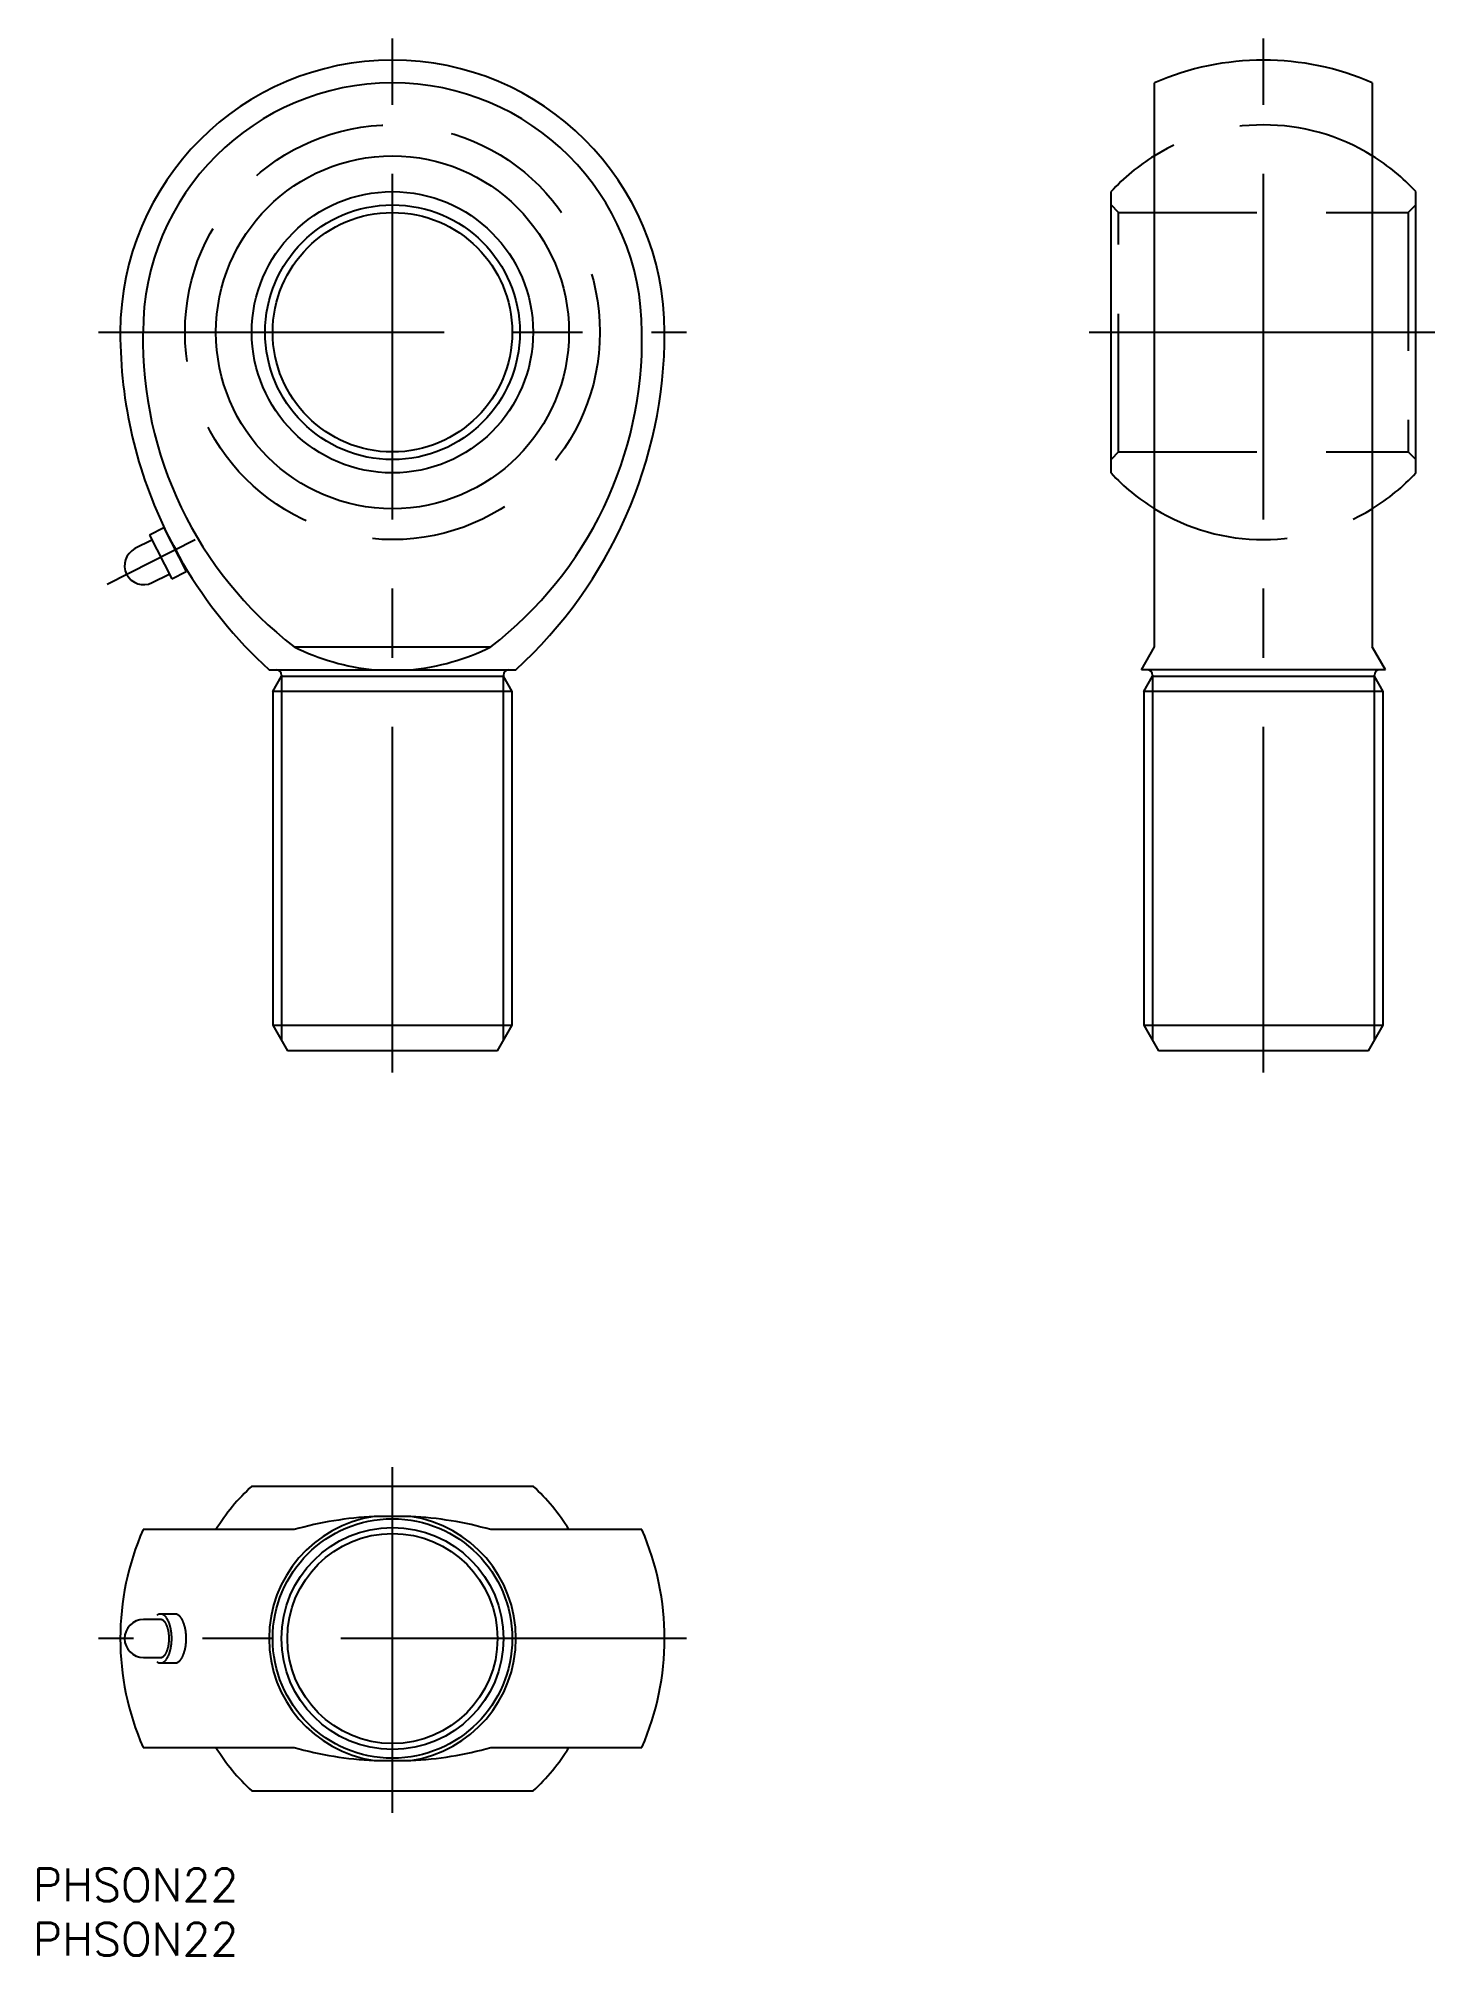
# Model space of a CAD drawing. Extents: x -33 to 96, y -29 to 147.
import ezdxf

# ---------------------------------------------------------------- set-up
doc = ezdxf.new("R2010")
doc.units = 0
doc.linetypes.add('CENTER', pattern=[50.8, 31.75, -6.35, 6.35, -6.35])
doc.linetypes.add('DASHED', pattern=[19.05, 12.7, -6.35])
doc.layers.get('0').update_dxf_attribs({"linetype": 'CONTINUOUS'})
doc.layers.add('CENTER', color=1, linetype='CENTER')
doc.styles.get("Standard").update_dxf_attribs({"font": 'txt.shx', "height": 3, "bigfont": 'bigfont.shx'})

msp = doc.modelspace()

# ---------------------------------------------------------------- linework, layer by layer
at = {"color": 7, "linetype": 'CONTINUOUS'}
for p, q in [((70, 91.1), (70, 142.91)), ((90, 142.91), (90, 91.1)), ((66, 107.08), (66, 132.92)), ((94, 107.08), (94, 132.92)), ((-22.1, 100.91), (-23.66, 100.12)), ((-20.99, 102.04), (-22.32, 101.36)), ((-22.32, 101.36), (-20.28, 97.35)), ((-20.99, 102.04), (-18.94, 98.03)), ((-20.64, 101.37), (-20.65, 101.37)), ((-19.28, 98.7), (-19.22, 98.73)), ((-22.07, 97), (-20.51, 97.79)), ((-20.28, 97.35), (-18.94, 98.03)), ((-9.03, 91.1), (9.03, 91.1)), ((68.79, 89), (70, 91.1)), ((91.21, 89), (90, 91.1)), ((-11.34, 89), (11.34, 89)), ((-11, 87), (-10.19, 88.41)), ((-10.19, 88.5), (-10.19, 88.41)), ((-10.19, 88.41), (10.19, 88.41)), ((10.19, 88.5), (10.19, 88.41)), ((11, 87), (10.19, 88.41)), ((91.21, 89), (68.79, 89)), ((69, 87), (69.81, 88.41)), ((69.81, 88.5), (69.81, 88.41)), ((69.81, 88.41), (90.19, 88.41)), ((90.19, 88.41), (90.19, 88.5)), ((91, 87), (90.19, 88.41)), ((-11, 87), (-11, 56.34)), ((11, 87), (-11, 87)), ((11, 56.34), (11, 87)), ((69, 87), (69, 56.34)), ((91, 87), (69, 87)), ((91, 56.34), (91, 87)), ((-11, 56.34), (11, 56.34)), ((-11, 56.34), (-9.65, 54)), ((9.65, 54), (11, 56.34)), ((69, 56.34), (91, 56.34)), ((69, 56.34), (70.35, 54)), ((89.65, 54), (91, 56.34)), ((9.65, 54), (-9.65, 54)), ((89.65, 54), (70.35, 54)), ((-12.92, 14), (12.92, 14)), ((1.68, 11.21), (-1.68, 11.21)), ((-9.03, 10), (-22.91, 10)), ((22.91, 10), (9.03, 10)), ((-19.96, 2.25), (-21.3, 2.25)), ((-21.3, 1.75), (-22.86, 1.75)), ((-22.86, -1.75), (-21.3, -1.75)), ((-21.3, -2.25), (-19.96, -2.25)), ((-22.91, -10), (-9.03, -10)), ((9.03, -10), (22.91, -10)), ((-1.68, -11.21), (1.68, -11.21)), ((-12.92, -14), (12.92, -14))]:
    msp.add_line(p, q, dxfattribs=at)
at = {"color": 3, "linetype": 'DASHED'}
for p, q in [((66.7, 131), (66, 131.7)), ((66.7, 131), (93.3, 131)), ((66.7, 109), (66.7, 131)), ((93.3, 131), (94, 131.7)), ((93.3, 131), (93.3, 109)), ((66.7, 109), (66, 108.3)), ((66.7, 109), (93.3, 109)), ((93.3, 109), (94, 108.3))]:
    msp.add_line(p, q, dxfattribs=at)
at = {"color": 3, "linetype": 'CONTINUOUS'}
for p, q in [((-10.19, 88.41), (-10.19, 54.93)), ((10.19, 54.93), (10.19, 88.41)), ((69.81, 88.41), (69.81, 54.93)), ((90.19, 54.93), (90.19, 88.41))]:
    msp.add_line(p, q, dxfattribs=at)
at = {"color": 7, "linetype": 'CONTINUOUS'}
for points in [[(-21.65, -2.11, 0), (-21.62, -2.13, 0), (-21.59, -2.16, 0), (-21.57, -2.17, 0), (-21.54, -2.19, 0), (-21.51, -2.2, 0), (-21.48, -2.22, 0), (-21.45, -2.23, 0), (-21.41, -2.24, 0), (-21.38, -2.24, 0), (-21.35, -2.25, 0), (-21.32, -2.25, 0), (-21.29, -2.25, 0), (-21.26, -2.25, 0), (-21.23, -2.24, 0), (-21.2, -2.24, 0), (-21.17, -2.23, 0), (-21.14, -2.22, 0), (-21.11, -2.21, 0), (-21.08, -2.2, 0), (-21.05, -2.18, 0), (-21.02, -2.16, 0), (-20.99, -2.14, 0), (-20.96, -2.12, 0), (-20.93, -2.1, 0), (-20.9, -2.07, 0), (-20.88, -2.05, 0), (-20.85, -2.02, 0), (-20.82, -1.99, 0), (-20.79, -1.95, 0), (-20.77, -1.92, 0), (-20.74, -1.88, 0), (-20.72, -1.84, 0), (-20.69, -1.81, 0), (-20.67, -1.76, 0), (-20.64, -1.72, 0), (-20.62, -1.68, 0), (-20.6, -1.63, 0), (-20.58, -1.58, 0), (-20.55, -1.54, 0), (-20.53, -1.49, 0), (-20.51, -1.43, 0), (-20.49, -1.38, 0), (-20.48, -1.33, 0), (-20.46, -1.27, 0), (-20.44, -1.22, 0), (-20.43, -1.16, 0), (-20.41, -1.1, 0), (-20.4, -1.04, 0), (-20.38, -0.98, 0), (-20.37, -0.92, 0), (-20.36, -0.86, 0), (-20.35, -0.79, 0), (-20.34, -0.73, 0), (-20.33, -0.67, 0), (-20.32, -0.6, 0), (-20.31, -0.54, 0), (-20.3, -0.47, 0), (-20.3, -0.4, 0), (-20.29, -0.34, 0), (-20.29, -0.27, 0), (-20.28, -0.2, 0), (-20.28, -0.14, 0), (-20.28, -0.07, 0), (-20.28, 0, 0), (-20.28, 0.07, 0), (-20.28, 0.14, 0), (-20.28, 0.2, 0), (-20.29, 0.27, 0), (-20.29, 0.34, 0), (-20.3, 0.4, 0), (-20.3, 0.47, 0), (-20.31, 0.54, 0), (-20.32, 0.6, 0), (-20.33, 0.67, 0), (-20.34, 0.73, 0), (-20.35, 0.79, 0), (-20.36, 0.86, 0), (-20.37, 0.92, 0), (-20.38, 0.98, 0), (-20.4, 1.04, 0), (-20.41, 1.1, 0), (-20.43, 1.16, 0), (-20.44, 1.22, 0), (-20.46, 1.27, 0), (-20.48, 1.33, 0), (-20.49, 1.38, 0), (-20.51, 1.43, 0), (-20.53, 1.49, 0), (-20.55, 1.54, 0), (-20.58, 1.58, 0), (-20.6, 1.63, 0), (-20.62, 1.68, 0), (-20.64, 1.72, 0), (-20.67, 1.76, 0), (-20.69, 1.81, 0), (-20.72, 1.84, 0), (-20.74, 1.88, 0), (-20.77, 1.92, 0), (-20.79, 1.95, 0), (-20.82, 1.99, 0), (-20.85, 2.02, 0), (-20.88, 2.05, 0), (-20.9, 2.07, 0), (-20.93, 2.1, 0), (-20.96, 2.12, 0), (-20.99, 2.14, 0), (-21.02, 2.16, 0), (-21.05, 2.18, 0), (-21.08, 2.2, 0), (-21.11, 2.21, 0), (-21.14, 2.22, 0), (-21.17, 2.23, 0), (-21.2, 2.24, 0), (-21.23, 2.24, 0), (-21.26, 2.25, 0), (-21.29, 2.25, 0), (-21.32, 2.25, 0), (-21.35, 2.25, 0), (-21.38, 2.24, 0), (-21.41, 2.24, 0), (-21.45, 2.23, 0), (-21.48, 2.22, 0), (-21.51, 2.2, 0), (-21.54, 2.19, 0), (-21.57, 2.17, 0), (-21.59, 2.16, 0), (-21.62, 2.13, 0), (-21.65, 2.11, 0)], [(-19.96, -2.25, 0), (-19.94, -2.25, 0), (-19.91, -2.25, 0), (-19.89, -2.24, 0), (-19.86, -2.24, 0), (-19.84, -2.23, 0), (-19.81, -2.23, 0), (-19.79, -2.22, 0), (-19.77, -2.21, 0), (-19.74, -2.2, 0), (-19.72, -2.18, 0), (-19.69, -2.17, 0), (-19.67, -2.15, 0), (-19.64, -2.14, 0), (-19.62, -2.12, 0), (-19.6, -2.1, 0), (-19.57, -2.08, 0), (-19.55, -2.06, 0), (-19.53, -2.03, 0), (-19.51, -2.01, 0), (-19.48, -1.98, 0), (-19.46, -1.96, 0), (-19.44, -1.93, 0), (-19.42, -1.9, 0), (-19.4, -1.87, 0), (-19.38, -1.84, 0), (-19.36, -1.81, 0), (-19.34, -1.77, 0), (-19.32, -1.74, 0), (-19.3, -1.7, 0), (-19.28, -1.67, 0), (-19.26, -1.63, 0), (-19.24, -1.59, 0), (-19.23, -1.55, 0), (-19.21, -1.51, 0), (-19.19, -1.47, 0), (-19.18, -1.43, 0), (-19.16, -1.38, 0), (-19.14, -1.34, 0), (-19.13, -1.3, 0), (-19.12, -1.25, 0), (-19.1, -1.2, 0), (-19.09, -1.16, 0), (-19.08, -1.11, 0), (-19.06, -1.06, 0), (-19.05, -1.01, 0), (-19.04, -0.96, 0), (-19.03, -0.91, 0), (-19.02, -0.86, 0), (-19.01, -0.81, 0), (-19, -0.76, 0), (-18.99, -0.71, 0), (-18.99, -0.65, 0), (-18.98, -0.6, 0), (-18.97, -0.55, 0), (-18.97, -0.49, 0), (-18.96, -0.44, 0), (-18.96, -0.38, 0), (-18.95, -0.33, 0), (-18.95, -0.28, 0), (-18.95, -0.22, 0), (-18.95, -0.17, 0), (-18.94, -0.11, 0), (-18.94, -0.06, 0), (-18.94, 0, 0), (-18.94, 0.06, 0), (-18.94, 0.11, 0), (-18.95, 0.17, 0), (-18.95, 0.22, 0), (-18.95, 0.28, 0), (-18.95, 0.33, 0), (-18.96, 0.38, 0), (-18.96, 0.44, 0), (-18.97, 0.49, 0), (-18.97, 0.55, 0), (-18.98, 0.6, 0), (-18.99, 0.65, 0), (-18.99, 0.71, 0), (-19, 0.76, 0), (-19.01, 0.81, 0), (-19.02, 0.86, 0), (-19.03, 0.91, 0), (-19.04, 0.96, 0), (-19.05, 1.01, 0), (-19.06, 1.06, 0), (-19.08, 1.11, 0), (-19.09, 1.16, 0), (-19.1, 1.2, 0), (-19.12, 1.25, 0), (-19.13, 1.3, 0), (-19.14, 1.34, 0), (-19.16, 1.38, 0), (-19.18, 1.43, 0), (-19.19, 1.47, 0), (-19.21, 1.51, 0), (-19.23, 1.55, 0), (-19.24, 1.59, 0), (-19.26, 1.63, 0), (-19.28, 1.67, 0), (-19.3, 1.7, 0), (-19.32, 1.74, 0), (-19.34, 1.77, 0), (-19.36, 1.81, 0), (-19.38, 1.84, 0), (-19.4, 1.87, 0), (-19.42, 1.9, 0), (-19.44, 1.93, 0), (-19.46, 1.96, 0), (-19.48, 1.98, 0), (-19.51, 2.01, 0), (-19.53, 2.03, 0), (-19.55, 2.06, 0), (-19.57, 2.08, 0), (-19.6, 2.1, 0), (-19.62, 2.12, 0), (-19.64, 2.14, 0), (-19.67, 2.15, 0), (-19.69, 2.17, 0), (-19.72, 2.18, 0), (-19.74, 2.2, 0), (-19.77, 2.21, 0), (-19.79, 2.22, 0), (-19.81, 2.23, 0), (-19.84, 2.23, 0), (-19.86, 2.24, 0), (-19.89, 2.24, 0), (-19.91, 2.25, 0), (-19.94, 2.25, 0), (-19.96, 2.25, 0)], [(-21.3, -1.75, 0), (-21.28, -1.75, 0), (-21.26, -1.75, 0), (-21.24, -1.75, 0), (-21.22, -1.74, 0), (-21.2, -1.74, 0), (-21.18, -1.73, 0), (-21.17, -1.72, 0), (-21.15, -1.72, 0), (-21.13, -1.71, 0), (-21.11, -1.7, 0), (-21.09, -1.69, 0), (-21.07, -1.67, 0), (-21.05, -1.66, 0), (-21.03, -1.65, 0), (-21.02, -1.63, 0), (-21, -1.62, 0), (-20.98, -1.6, 0), (-20.96, -1.58, 0), (-20.94, -1.56, 0), (-20.93, -1.54, 0), (-20.91, -1.52, 0), (-20.89, -1.5, 0), (-20.88, -1.48, 0), (-20.86, -1.46, 0), (-20.84, -1.43, 0), (-20.83, -1.41, 0), (-20.81, -1.38, 0), (-20.8, -1.35, 0), (-20.78, -1.33, 0), (-20.77, -1.3, 0), (-20.75, -1.27, 0), (-20.74, -1.24, 0), (-20.73, -1.21, 0), (-20.71, -1.18, 0), (-20.7, -1.14, 0), (-20.69, -1.11, 0), (-20.68, -1.08, 0), (-20.66, -1.04, 0), (-20.65, -1.01, 0), (-20.64, -0.97, 0), (-20.63, -0.94, 0), (-20.62, -0.9, 0), (-20.61, -0.86, 0), (-20.6, -0.82, 0), (-20.59, -0.79, 0), (-20.58, -0.75, 0), (-20.57, -0.71, 0), (-20.57, -0.67, 0), (-20.56, -0.63, 0), (-20.55, -0.59, 0), (-20.55, -0.55, 0), (-20.54, -0.51, 0), (-20.54, -0.47, 0), (-20.53, -0.43, 0), (-20.53, -0.38, 0), (-20.52, -0.34, 0), (-20.52, -0.3, 0), (-20.52, -0.26, 0), (-20.51, -0.21, 0), (-20.51, -0.17, 0), (-20.51, -0.13, 0), (-20.51, -0.09, 0), (-20.51, -0.04, 0), (-20.51, 0, 0), (-20.51, 0.04, 0), (-20.51, 0.09, 0), (-20.51, 0.13, 0), (-20.51, 0.17, 0), (-20.51, 0.21, 0), (-20.52, 0.26, 0), (-20.52, 0.3, 0), (-20.52, 0.34, 0), (-20.53, 0.38, 0), (-20.53, 0.43, 0), (-20.54, 0.47, 0), (-20.54, 0.51, 0), (-20.55, 0.55, 0), (-20.55, 0.59, 0), (-20.56, 0.63, 0), (-20.57, 0.67, 0), (-20.57, 0.71, 0), (-20.58, 0.75, 0), (-20.59, 0.79, 0), (-20.6, 0.82, 0), (-20.61, 0.86, 0), (-20.62, 0.9, 0), (-20.63, 0.94, 0), (-20.64, 0.97, 0), (-20.65, 1.01, 0), (-20.66, 1.04, 0), (-20.68, 1.08, 0), (-20.69, 1.11, 0), (-20.7, 1.14, 0), (-20.71, 1.18, 0), (-20.73, 1.21, 0), (-20.74, 1.24, 0), (-20.75, 1.27, 0), (-20.77, 1.3, 0), (-20.78, 1.33, 0), (-20.8, 1.35, 0), (-20.81, 1.38, 0), (-20.83, 1.41, 0), (-20.84, 1.43, 0), (-20.86, 1.46, 0), (-20.88, 1.48, 0), (-20.89, 1.5, 0), (-20.91, 1.52, 0), (-20.93, 1.54, 0), (-20.94, 1.56, 0), (-20.96, 1.58, 0), (-20.98, 1.6, 0), (-21, 1.62, 0), (-21.02, 1.63, 0), (-21.03, 1.65, 0), (-21.05, 1.66, 0), (-21.07, 1.67, 0), (-21.09, 1.69, 0), (-21.11, 1.7, 0), (-21.13, 1.71, 0), (-21.15, 1.72, 0), (-21.17, 1.72, 0), (-21.18, 1.73, 0), (-21.2, 1.74, 0), (-21.22, 1.74, 0), (-21.24, 1.75, 0), (-21.26, 1.75, 0), (-21.28, 1.75, 0), (-21.3, 1.75, 0)]]:
    msp.add_polyline3d(points, dxfattribs=at)
at = {"color": 3, "linetype": 'DASHED'}
msp.add_circle((0, 120), 19.05, dxfattribs=at)
at = {"color": 7, "linetype": 'CONTINUOUS'}
for centre, radius in [((0, 120), 16.21), ((0, 120), 12.92), ((0, 120), 11.7), ((0, 120), 11), ((0, 0), 11), ((0, 0), 9.65)]:
    msp.add_circle(centre, radius, dxfattribs=at)
at = {"color": 3, "linetype": 'CONTINUOUS'}
msp.add_circle((0, 0), 10.19, dxfattribs=at)
at = {"color": 7, "linetype": 'CONTINUOUS'}
for centre, radius, start, end in [((0, 120), 25, 0, 180), ((80, 120), 25, 66.4218, 113.5782), ((0, 120), 22.91, 0, 180), ((80, 120), 19.05, 121.6638, 137.2995), ((80, 120), 19.05, 42.7005, 58.3362), ((17, 120), 42, 180, 206.3284), ((12.74, 119.34), 35.66, 178.9393, 232.3665), ((-12.8, 119.37), 35.72, 307.6794, 1.0148), ((-17, 120), 42, 312.4306, 0), ((80, 120), 19.05, 222.7005, 238.3362), ((80, 120), 19.05, 301.6638, 317.2995), ((-56.86, 80.1), 42, 26.3284, 30.423), ((-22.86, 98.56), 1.75, 117, 297), ((17, 120), 42, 210.423, 227.5694), ((0.34, 110), 21.1, 243.6205, 264.5126), ((-0.32, 109.92), 21.02, 275.4487, 296.4182), ((-10.69, 88.5), 0.5, 0, 90), ((10.69, 88.5), 0.5, 90, 180), ((69.31, 88.5), 0.5, 0, 90), ((90.69, 88.5), 0.5, 90, 180), ((0, 0), 19.05, 132.7005, 148.3362), ((0, 0), 19.05, 31.6638, 47.2995), ((0, 0), 11.34, 98.5099, 261.4901), ((0.07, -22.32), 33.58, 92.9869, 105.7326), ((0, 0), 11.34, 278.5099, 81.4901), ((-0.07, -22.3), 33.56, 74.2626, 87.018), ((0, 0), 25, 156.4218, 203.5782), ((0, 0), 25, 336.4218, 23.5782), ((-22.86, 0), 1.75, 90, 270), ((0, 0), 19.05, 211.6638, 227.2995), ((0.07, 22.3), 33.56, 254.2626, 267.018), ((-0.07, 22.32), 33.58, 272.9869, 285.7326), ((0, 0), 19.05, 312.7005, 328.3362)]:
    msp.add_arc(centre, radius, start, end, dxfattribs=at)
at = {"color": 3, "linetype": 'DASHED'}
for start, end in [(58.3362, 121.6638), (238.3362, 301.6638)]:
    msp.add_arc((80, 120), 19.05, start, end, dxfattribs=at)
at = {"layer": 'CENTER', "color": 1, "linetype": 'CENTER'}
for p, q in [((0, 52), (0, 147)), ((80, 52), (80, 147)), ((-27, 120), (27, 120)), ((64, 120), (96, 120)), ((-26.2, 96.86), (-18.12, 100.97)), ((0, -16), (0, 16)), ((27, 0), (-27, 0))]:
    msp.add_line(p, q, dxfattribs=at)

# ---------------------------------------------------------------- texts
at = {"color": 7, "linetype": 'CONTINUOUS'}
for p in [(-33.04, -24.13), (-33.04, -29.13)]:
    msp.add_text('PHSON22', height=3, dxfattribs=at).set_placement(p)

doc.saveas('drawing.dxf')
